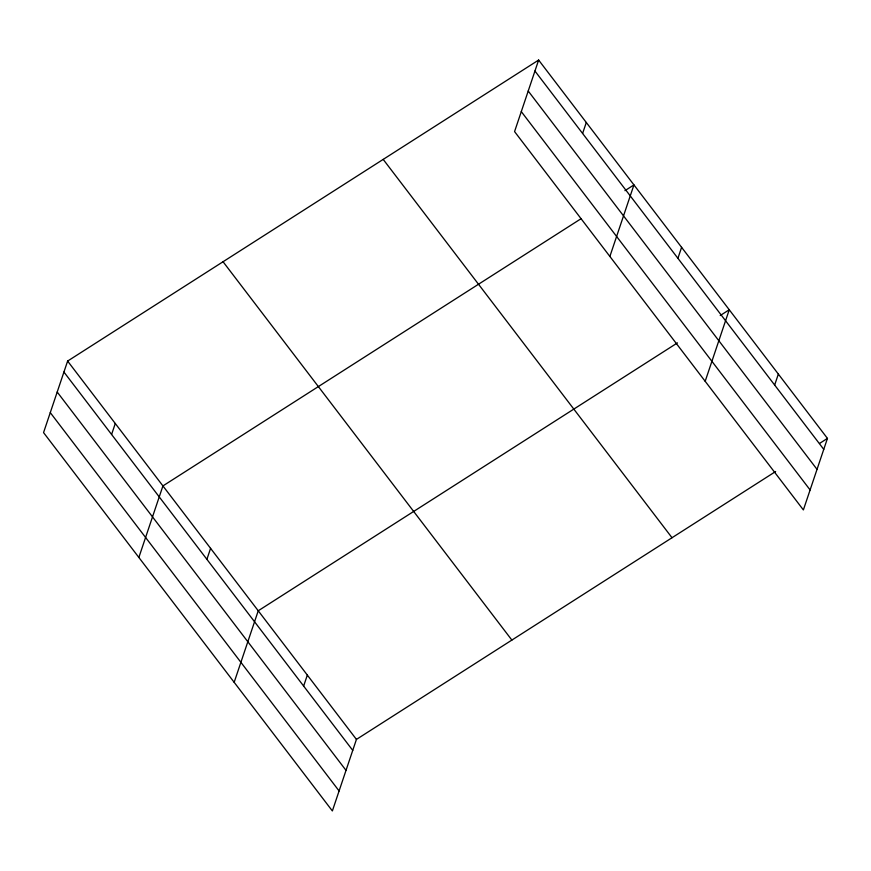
<?xml version="1.0" encoding="UTF-8"?>
<svg xmlns="http://www.w3.org/2000/svg" width="871" height="871" viewBox="0 0 871 871"><rect width="100%" height="100%" fill="white"/><g stroke="black" fill="none" stroke-linecap="round" stroke-linejoin="round"><path stroke-width="1.31" d="M538.637 60.055L514.565 131.586L803.378 509.927L827.45 438.396L538.637 60.055L67.622 361.073L43.55 432.604L332.363 810.945L356.435 739.414L775.636 471.516M111.586 434.477L115.277 423.502M138.859 557.451L162.931 485.92L581.011 218.741M206.895 559.324L210.586 548.349M234.168 682.309L258.241 610.778L677.442 342.88M303.641 686.065L307.332 675.09M582.601 133.459L586.292 122.484M609.874 256.444L633.946 184.913L624.932 190.673M677.91 258.317L681.601 247.342M705.183 381.291L729.256 309.76L720.241 315.52M774.657 385.058L778.347 374.084M819.567 443.437L827.45 438.396M534.946 71.03L823.759 449.371M528.218 91.02L817.031 469.36M521.294 111.608L810.106 489.948M383.196 159.393L672.02 537.734M223.052 261.736L511.865 640.076M67.622 361.073L356.435 739.414M63.931 372.048L352.744 750.388M57.203 392.026L346.016 770.367M50.278 412.614L339.091 790.955"/></g></svg>
